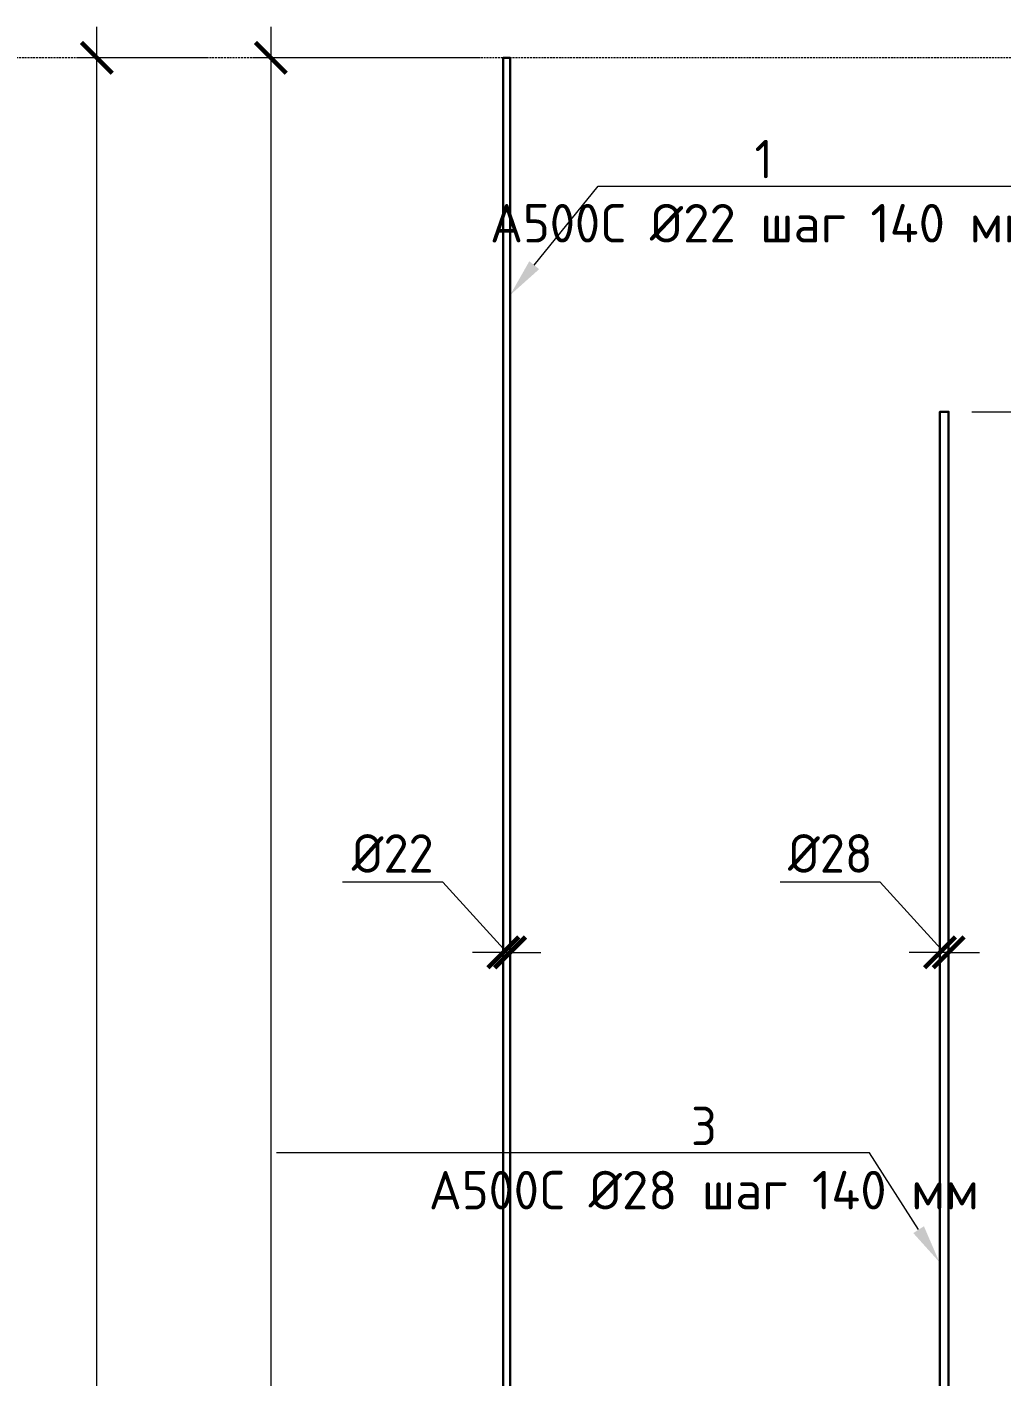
# Model space of a CAD drawing. Header units: millimetres. Extents: x -65574 to 111613, y -106550 to -50518.
# Drawn here: x -18269 to -15106, y -74335 to -69953 of the extents above; entities that cross this region are included whole.
import ezdxf
from ezdxf import colors
from ezdxf.entities.mleader import LeaderData, LeaderLine
from ezdxf.math import Vec2, Vec3

# ---------------------------------------------------------------- set-up
doc = ezdxf.new("R2010")
doc.units = ezdxf.units.MM
doc.linetypes.add('невидимая', pattern=[0.375, 0.25, -0.125])
doc.layers.get('Defpoints').update_dxf_attribs({"color": 6})
doc.styles.add('GOST-2.304_Type-B', font='GOST Common.ttf')
doc.styles.get("Standard").update_dxf_attribs({"font": 'arial.ttf'})
doc.dimstyles.new('УРСТ', dxfattribs={"dimtxt": 2.5, "dimasz": 2, "dimexe": 1.2, "dimexo": 1.5, "dimtad": 1, "dimdec": 0, "dimrnd": 1, "dimtxsty": 'GOST-2.304_Type-B', "dimblk": 'ARCHTICK', "dimcen": 2, "dimdle": 2, "dimazin": 3, "dimtfac": 1, "dimtdec": 0, "dimtmove": 1, "dimatfit": 0, "dimldrblk": 'NONE', "dimlwd": 15, "dimlwe": 15, "dimarcsym": 0})

# ---------------------------------------------------------------- blocks, each defined once
blk = doc.blocks.new('_Oblique')
at = {"color": 0, "linetype": 'ByBlock', "lineweight": -2}
blk.add_line((-0.5, -0.5), (0.5, 0.5), dxfattribs=at)
blk = doc.blocks.new('_ArchTick')
at = {"color": 0, "linetype": 'ByBlock', "const_width": 0.15}
blk.add_lwpolyline([(-0.5, -0.5), (0.5, 0.5)], dxfattribs=at)
blk = doc.blocks.new('*D524')
at = {"color": 0, "lineweight": 15, "ltscale": 100, "transparency": 16777216}
for p, q in [((-16919.2, -72731.2), (-17244.2, -72731.2)), ((-16711.4, -72958.7), (-16919.2, -72731.2)), ((-16722.4, -72889.5), (-16722.4, -72898.7)), ((-16700.4, -72889.5), (-16700.4, -72898.7)), ((-16722.4, -72958.7), (-16822.4, -72958.7)), ((-16700.4, -72958.7), (-16722.4, -72958.7)), ((-16700.4, -72958.7), (-16722.4, -72958.7)), ((-16700.4, -72958.7), (-16600.4, -72958.7))]:
    blk.add_line(p, q, dxfattribs=at)
at = {"layer": 'Defpoints', "color": 0, "lineweight": -2, "ltscale": 100, "transparency": 16777216}
for p in [(-16722.4, -72958.7), (-16722.4, -72964.5), (-16700.4, -72964.5)]:
    blk.add_point(p, dxfattribs=at)
at = {"color": 0, "lineweight": 15, "ltscale": 100, "transparency": 16777216, "xscale": 100, "yscale": 100, "zscale": 100}
blk.add_blockref('_ArchTick', (-16722.4, -72958.7), dxfattribs=at)
at = {"color": 0, "lineweight": 15, "ltscale": 100, "transparency": 16777216, "xscale": 100, "yscale": 100, "zscale": 100, "rotation": 180}
blk.add_blockref('_ArchTick', (-16700.4, -72958.7), dxfattribs=at)
at = {"color": 0, "lineweight": 15, "ltscale": 100, "transparency": 16777216, "insert": (-17081.7, -72637.5), "char_height": 125, "attachment_point": 5, "style": 'GOST-2.304_Type-B'}
blk.add_mtext('%%C22', dxfattribs=at)
blk = doc.blocks.new('_None')
blk = doc.blocks.new('*D526')
at = {"color": 0, "lineweight": 15, "transparency": 16777216}
for p, q in [((-17477.3, -69952.8), (-17477.3, -81852.8)), ((-16797.4, -70052.8), (-17537.3, -70052.8)), ((-16786.4, -81752.8), (-17537.3, -81752.8))]:
    blk.add_line(p, q, dxfattribs=at)
at = {"layer": 'Defpoints', "color": 0, "lineweight": -2, "transparency": 16777216}
for p in [(-16722.4, -70052.8), (-17477.3, -81752.8), (-16711.4, -81752.8)]:
    blk.add_point(p, dxfattribs=at)
at = {"color": 0, "lineweight": 15, "transparency": 16777216, "xscale": 100, "yscale": 100, "zscale": 100}
for p, rotation in [((-17477.3, -70052.8), 90), ((-17477.3, -81752.8), 270)]:
    blk.add_blockref('_ArchTick', p, dxfattribs=dict(at, rotation=rotation))
at = {"color": 0, "lineweight": -2, "transparency": 16777216, "insert": (-17571.1, -75902.8), "char_height": 125, "attachment_point": 5, "rotation": 90, "style": 'GOST-2.304_Type-B'}
blk.add_mtext('11700', dxfattribs=at)
blk = doc.blocks.new('*D527')
at = {"color": 0, "lineweight": 15, "transparency": 16777216}
for p, q in [((-18042.3, -100102.8), (-18042.3, -69952.8)), ((-17683.6, -70052.8), (-18102.3, -70052.8)), ((-16797.4, -100002.8), (-18102.3, -100002.8))]:
    blk.add_line(p, q, dxfattribs=at)
at = {"layer": 'Defpoints', "color": 0, "lineweight": -2, "transparency": 16777216}
for p in [(-18042.3, -70052.8), (-17608.6, -70052.8), (-16722.4, -100002.8)]:
    blk.add_point(p, dxfattribs=at)
at = {"color": 0, "lineweight": 15, "transparency": 16777216, "xscale": 100, "yscale": 100, "zscale": 100}
for p, rotation in [((-18042.3, -70052.8), 90), ((-18042.3, -100002.8), 270)]:
    blk.add_blockref('_ArchTick', p, dxfattribs=dict(at, rotation=rotation))
at = {"color": 0, "lineweight": -2, "transparency": 16777216, "insert": (-18136, -85027.8), "char_height": 125, "attachment_point": 5, "rotation": 90, "style": 'GOST-2.304_Type-B'}
blk.add_mtext('29950', dxfattribs=at)
blk = doc.blocks.new('*D528')
at = {"color": 0, "lineweight": 15, "transparency": 16777216}
for p, q in [((-14115.5, -71102.8), (-14115.5, -77152.8)), ((-15201.4, -71202.8), (-14055.5, -71202.8)), ((-15156.3, -77052.8), (-14055.5, -77052.8))]:
    blk.add_line(p, q, dxfattribs=at)
at = {"layer": 'Defpoints', "color": 0, "lineweight": -2, "transparency": 16777216}
for p in [(-15276.4, -71202.8), (-15231.3, -77052.8), (-14115.5, -77052.8)]:
    blk.add_point(p, dxfattribs=at)
at = {"color": 0, "lineweight": 15, "transparency": 16777216, "xscale": 100, "yscale": 100, "zscale": 100}
for p, rotation in [((-14115.5, -71202.8), 90), ((-14115.5, -77052.8), 270)]:
    blk.add_blockref('_ArchTick', p, dxfattribs=dict(at, rotation=rotation))
at = {"color": 0, "lineweight": -2, "transparency": 16777216, "insert": (-14209.2, -74127.8), "char_height": 125, "attachment_point": 5, "rotation": 90, "style": 'GOST-2.304_Type-B'}
blk.add_mtext('5850', dxfattribs=at)
blk = doc.blocks.new('*D520')
at = {"color": 0, "lineweight": 15, "ltscale": 100, "transparency": 16777216}
for p, q in [((-15498.1, -72731.2), (-15823.1, -72731.2)), ((-15290.4, -72958.7), (-15498.1, -72731.2)), ((-15304.4, -72889.5), (-15304.4, -72898.7)), ((-15276.4, -72889.5), (-15276.4, -72898.7)), ((-15304.4, -72958.7), (-15404.4, -72958.7)), ((-15276.4, -72958.7), (-15304.4, -72958.7)), ((-15276.4, -72958.7), (-15304.4, -72958.7)), ((-15276.4, -72958.7), (-15176.4, -72958.7))]:
    blk.add_line(p, q, dxfattribs=at)
at = {"layer": 'Defpoints', "color": 0, "lineweight": -2, "ltscale": 100, "transparency": 16777216}
for p in [(-15304.4, -72958.7), (-15304.4, -72964.5), (-15276.4, -72964.5)]:
    blk.add_point(p, dxfattribs=at)
at = {"color": 0, "lineweight": 15, "ltscale": 100, "transparency": 16777216, "xscale": 100, "yscale": 100, "zscale": 100}
blk.add_blockref('_ArchTick', (-15304.4, -72958.7), dxfattribs=at)
at = {"color": 0, "lineweight": 15, "ltscale": 100, "transparency": 16777216, "xscale": 100, "yscale": 100, "zscale": 100, "rotation": 180}
blk.add_blockref('_ArchTick', (-15276.4, -72958.7), dxfattribs=at)
at = {"color": 0, "lineweight": 15, "ltscale": 100, "transparency": 16777216, "insert": (-15660.6, -72637.5), "char_height": 125, "attachment_point": 5, "style": 'GOST-2.304_Type-B'}
blk.add_mtext('%%C28', dxfattribs=at)

msp = doc.modelspace()

# ---------------------------------------------------------------- linework, layer by layer
at = {"linetype": 'невидимая', "lineweight": 5, "ltscale": 25}
msp.add_line((-5904.8, -70052.8), (-24377.3, -70052.8), dxfattribs=at)
at = {"lineweight": 30}
for points in [[(-16722.4, -70052.8), (-16700.4, -70052.8), (-16700.4, -81752.8), (-16722.4, -81752.8), (-16722.4, -75002.8)], [(-15276.4, -77052.8), (-15276.4, -71202.8), (-15304.4, -71202.8), (-15304.4, -77052.8)]]:
    msp.add_lwpolyline(points, close=True, dxfattribs=at)

# ---------------------------------------------------------------- dimensions: what is measured, and where the dimension line sits
at = {"color": 0, "lineweight": -2}
for base, p1, p2, picture, middle in [((-18042.3, -70052.8), (-16722.4, -100002.8), (-17608.6, -70052.8), '*D527', (-18136, -85027.8)), ((-17477.3, -81752.8), (-16722.4, -70052.8), (-16711.4, -81752.8), '*D526', (-17571.1, -75902.8))]:
    dim = msp.add_linear_dim(base=base, p1=p1, p2=p2, angle=90, dimstyle='УРСТ', dxfattribs=at)
    dim.commit()
    dim.dimension.update_dxf_attribs({"geometry": picture, "text_midpoint": middle})
at = {"lineweight": -2}
dim = msp.add_linear_dim(base=(-14115.5, -77052.8), p1=(-15276.4, -71202.8), p2=(-15231.3, -77052.8), angle=90, dimstyle='УРСТ', dxfattribs=at)
dim.commit()
dim.dimension.update_dxf_attribs({"geometry": '*D528', "text_midpoint": (-14209.2, -74127.8)})
at = {"color": 0, "lineweight": 15, "ltscale": 100}
for base, p1, p2, picture, middle in [((-16722.4, -72958.7), (-16700.4, -72964.5), (-16722.4, -72964.5), '*D524', (-16950.4, -72731.2)), ((-15304.4, -72958.7), (-15276.4, -72964.5), (-15304.4, -72964.5), '*D520', (-15529.3, -72731.2))]:
    dim = msp.add_linear_dim(base=base, p1=p1, p2=p2, text='%%C<>', dimstyle='УРСТ', dxfattribs=at)
    dim.commit()
    dim.dimension.update_dxf_attribs({"geometry": picture, "text_midpoint": middle, "dimtype": 160})

# ---------------------------------------------------------------- leaders
ml = msp.add_multileader_mtext('Standard', dxfattribs=at)
ml.set_content('{\\C0;1\\PА500C \\fISOCPEUR|b0|i0|c204|p34;%%C\\fISOCPEUR|b0|i0|c0|p34;22 \\fISOCPEUR|b0|i0|c204|p34;шаг 140\\fISOCPEUR|b0|i0|c0|p34; \\fISOCPEUR|b0|i0|c204|p34;мм}', color=2, style='GOST-2.304_Type-B')
ml.set_leader_properties(color=256, linetype='ByLayer', lineweight=13)
ml.build(insert=Vec2(0, 0))
ml.multileader.update_dxf_attribs({"has_dogleg": 0, "text_left_attachment_type": 6, "text_right_attachment_type": 6, "dogleg_length": 0, "arrow_head_size": 125, "scale": 50})
ctx = ml.context
ctx.base_point, ctx.scale, ctx.char_height, ctx.arrow_head_size, ctx.landing_gap_size, ctx.plane_origin = Vec3(-16414.2, -70469.4), 50, 125, 125, 100, Vec3(-22409, -73094.2)
ctx.left_attachment, ctx.right_attachment, ctx.text_align_type = 6, 6, 1
notes = []
notes.append((ctx, [(0, (1, 1, 0), (-16414.2, -70469.4), (1, 0), 0, [(1, [(-16700.4, -70823.9)], 0, [])])]))
ctx.mtext.insert, ctx.mtext.width, ctx.mtext.alignment, ctx.mtext.flow_direction = Vec3(-15876.7, -70319.4), 923.119, 2, 5
ml = msp.add_multileader_mtext('Standard', dxfattribs=at)
ml.set_content('{\\C0;2\\PА500C \\fISOCPEUR|b0|i0|c204|p34;%%C\\fISOCPEUR|b0|i0|c0|p34;22 \\fISOCPEUR|b0|i0|c204|p34;шаг 140\\fISOCPEUR|b0|i0|c0|p34; \\fISOCPEUR|b0|i0|c204|p34;мм}', color=2, style='GOST-2.304_Type-B')
ml.set_leader_properties(color=256, linetype='ByLayer', lineweight=13)
ml.build(insert=Vec2(0, 0))
ml.multileader.update_dxf_attribs({"has_dogleg": 0, "text_left_attachment_type": 6, "text_right_attachment_type": 6, "dogleg_length": 0, "arrow_head_size": 125, "scale": 50})
ctx = ml.context
ctx.base_point, ctx.scale, ctx.char_height, ctx.arrow_head_size, ctx.landing_gap_size, ctx.plane_origin = Vec3(-13002.7, -70469.4), 50, 125, 125, 100, Vec3(-17320.6, -73094.2)
ctx.left_attachment, ctx.right_attachment, ctx.text_align_type = 6, 6, 1
notes.append((ctx, [(1, (1, 1, 0), (-11927.7, -70469.4), (-1, 0), 0, [(1, [(-11612, -70823.9)], 0, [])])]))
ctx.mtext.insert, ctx.mtext.width, ctx.mtext.alignment, ctx.mtext.flow_direction = Vec3(-12465.2, -70319.4), 923.119, 2, 5
ml = msp.add_multileader_mtext('Standard', dxfattribs=at)
ml.set_content('{\\C0;В}', color=2, style='GOST-2.304_Type-B')
ml.set_leader_properties(linetype='ByLayer', lineweight=13)
ml.set_arrow_properties(name='NONE')
ml.build(insert=Vec2(0, 0))
ml.multileader.update_dxf_attribs({"has_dogleg": 0, "text_left_attachment_type": 6, "text_right_attachment_type": 6, "dogleg_length": 0, "arrow_head_size": 125, "scale": 50})
ctx = ml.context
ctx.base_point, ctx.scale, ctx.char_height, ctx.arrow_head_size, ctx.landing_gap_size, ctx.plane_origin = Vec3(-11424.8, -72074.2), 50, 125, 125, 100, Vec3(-3815.3, -76366.5)
ctx.left_attachment, ctx.right_attachment, ctx.text_align_type = 6, 6, 1
notes.append((ctx, [(0, (1, 1, 0), (-11424.8, -72074.2), (1, 0), 0, [(1, [(-11647.1, -71771.8)], 0, [])])]))
ctx.mtext.insert, ctx.mtext.width, ctx.mtext.alignment, ctx.mtext.flow_direction = Vec3(-11287.3, -71924.2), 278.609, 2, 5
at = {"color": 0, "lineweight": 15}
ml = msp.add_multileader_mtext('Standard', dxfattribs=at)
ml.set_content('{\\fGOST Common|b0|i0|c204|p34;1 A500C %%C25 шаг 140\\fGOST Common|b0|i0|c0|p34; \\fGOST Common|b0|i0|c204|p34;мм}')
ml.set_leader_properties()
ml.set_arrow_properties(name='OBLIQUE')
ml.build(insert=Vec2(0, 0))
ml.multileader.update_dxf_attribs({"text_left_attachment_type": 6, "text_right_attachment_type": 6, "dogleg_length": 0.842, "arrow_head_size": 125, "scale": 50})
ctx = ml.context
ctx.base_point, ctx.scale, ctx.char_height, ctx.arrow_head_size, ctx.landing_gap_size, ctx.plane_origin = Vec3(21950.2, -72137.8), 50, 125, 125, 5, Vec3(21055.7, -72137.8)
ctx.left_attachment, ctx.right_attachment, ctx.text_align_type = 6, 6, 2
notes.append((ctx, [(0, (1, 1, 0), (20944.1, -72137.8), (1, 0), 1006.1, [(0, [(20680.7, -72137.8), (20540.7, -72137.8), (20400.7, -72137.8), (20260.7, -72137.8), (19980.7, -72137.8), (19840.7, -72137.8), (19700.7, -72137.8), (19560.7, -72137.8), (19420.7, -72137.8), (19280.7, -72137.8), (19140.7, -72137.8), (19000.7, -72137.8), (18860.7, -72137.8), (21005.2, -72137.8), (20120.7, -72137.8)], 0, [])])]))
ctx.mtext.insert, ctx.mtext.width, ctx.mtext.alignment, ctx.mtext.flow_direction = Vec3(23706.7, -71987.8), 1785.618, 3, 5
at = {"color": 0, "lineweight": 15, "ltscale": 100}
ml = msp.add_multileader_mtext('Standard', dxfattribs=at)
ml.set_content('{\\C0;3\\PА500C \\fISOCPEUR|b0|i0|c204|p34;%%C28\\fISOCPEUR|b0|i0|c0|p34; \\fISOCPEUR|b0|i0|c204|p34;шаг 140\\fISOCPEUR|b0|i0|c0|p34; \\fISOCPEUR|b0|i0|c204|p34;мм}', color=2, style='GOST-2.304_Type-B')
ml.set_leader_properties(color=256, linetype='ByLayer', lineweight=13)
ml.build(insert=Vec2(0, 0))
ml.multileader.update_dxf_attribs({"has_dogleg": 0, "text_left_attachment_type": 6, "text_right_attachment_type": 6, "dogleg_length": 0, "arrow_head_size": 125, "scale": 50})
ctx = ml.context
ctx.base_point, ctx.scale, ctx.char_height, ctx.arrow_head_size, ctx.landing_gap_size, ctx.plane_origin = Vec3(-16608.3, -73610.2), 50, 125, 125, 100, Vec3(-20969.2, -76235)
ctx.left_attachment, ctx.right_attachment, ctx.text_align_type = 6, 6, 1
notes.append((ctx, [(1, (1, 1, 0), (-15533.3, -73610.2), (-1, 0), 0, [(1, [(-15306.4, -73964.8)], 0, [])])]))
ctx.mtext.insert, ctx.mtext.width, ctx.mtext.alignment, ctx.mtext.flow_direction = Vec3(-16070.8, -73460.2), 942.218, 2, 5
ml = msp.add_multileader_mtext('Standard', dxfattribs=at)
ml.set_content('{\\C0;4\\PА500C \\fISOCPEUR|b0|i0|c204|p34;%%C36\\fISOCPEUR|b0|i0|c0|p34; \\fISOCPEUR|b0|i0|c204|p34;шаг 140\\fISOCPEUR|b0|i0|c0|p34; \\fISOCPEUR|b0|i0|c204|p34;мм}', color=2, style='GOST-2.304_Type-B')
ml.set_leader_properties(color=256, linetype='ByLayer', lineweight=13)
ml.build(insert=Vec2(0, 0))
ml.multileader.update_dxf_attribs({"has_dogleg": 0, "text_left_attachment_type": 6, "text_right_attachment_type": 6, "dogleg_length": 0, "arrow_head_size": 125, "scale": 50})
ctx = ml.context
ctx.base_point, ctx.scale, ctx.char_height, ctx.arrow_head_size, ctx.landing_gap_size, ctx.plane_origin = Vec3(-11696.8, -73610.2), 50, 125, 125, 100, Vec3(-17691.6, -76235)
ctx.left_attachment, ctx.right_attachment, ctx.text_align_type = 6, 6, 1
notes.append((ctx, [(0, (1, 1, 0), (-11696.8, -73610.2), (1, 0), 0, [(1, [(-11983, -73964.8)], 0, [])])]))
ctx.mtext.insert, ctx.mtext.width, ctx.mtext.alignment, ctx.mtext.flow_direction = Vec3(-11159.3, -73460.2), 923.119, 2, 5
for ctx, leaders in notes:
    for number, flags, end, landing, length, lines in leaders:
        leader = LeaderData()
        leader.index, (leader.has_last_leader_line, leader.has_dogleg_vector, leader.attachment_direction) = number, flags
        leader.last_leader_point, leader.dogleg_vector, leader.dogleg_length = Vec3(end), Vec3(landing), length
        for number, points, colour, breaks in lines:
            line = LeaderLine()
            line.index, line.vertices, line.color, line.breaks = number, Vec3.list(points), colors.encode_raw_color(colour), breaks
            leader.lines.append(line)
        ctx.leaders.append(leader)

doc.saveas('drawing.dxf')
